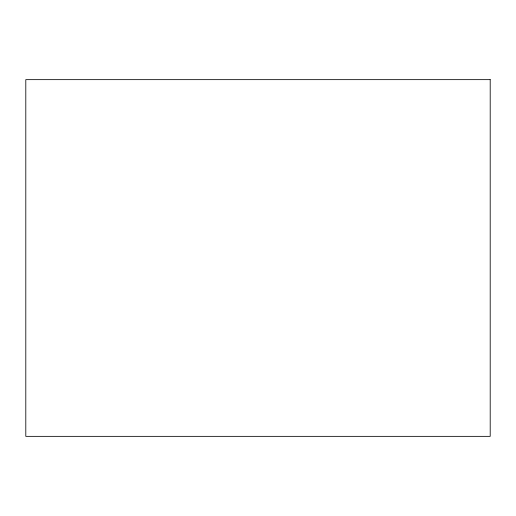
<?xml version="1.0" encoding="UTF-8"?>
<svg xmlns="http://www.w3.org/2000/svg" width="516" height="516" viewBox="0 0 516 516"><rect width="100%" height="100%" fill="white"/><g stroke="black" fill="none" stroke-linecap="round" stroke-linejoin="round"><path stroke-width="0.77" d="M490.2 79.645L25.8 79.645L25.8 436.355L490.2 436.355L490.2 79.645"/></g></svg>
